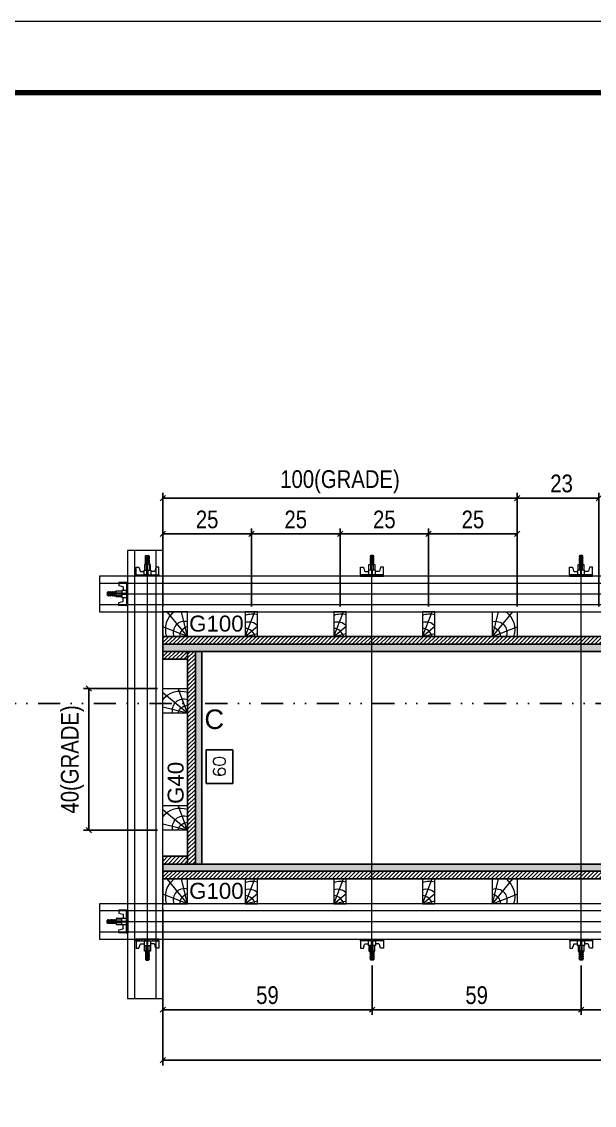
# Model space of a CAD drawing. Header units: millimetres. Extents: x 13777 to 27878, y -21631 to 6985.
# Drawn here: x 14743 to 15066, y 2928 to 3539 of the extents above; entities that cross this region are included whole.
import ezdxf
from ezdxf.enums import TextEntityAlignment as Align

# ---------------------------------------------------------------- set-up
doc = ezdxf.new("R2010")
doc.units = ezdxf.units.MM
doc.linetypes.add('DASHED', pattern=[0.75, 0.5, -0.25])
doc.linetypes.add('DIVIDE2', pattern=[0.625, 0.25, -0.125, 0, -0.125, 0, -0.125])
for name, color, linetype in [('CHAPA', 1, 'Continuous'), ('COTA', 241, 'Continuous'), ('MEIO_PONT', 93, 'Continuous'), ('Nível', 160, 'Continuous'), ('SARRAFO', 251, 'Continuous'), ('TEXTO_GERAL', 7, 'Continuous')]:
    doc.layers.add(name, color=color, linetype=linetype)
for name, color, linetype, lineweight in [('Folhas', 255, 'Continuous', 9), ('Hachura', 251, 'Continuous', 9), ('Madeira', 126, 'Continuous', 18), ('Perfil Metálico', 224, 'Continuous', 18), ('SARRAFO DE PRESSAO', 251, 'DASHED', 9)]:
    doc.layers.add(name, color=color, linetype=linetype, lineweight=lineweight)
doc.styles.add('ARIAL', font='arial.ttf')
doc.styles.add('COTA TECNICA 2X', font='techl___.ttf', dxfattribs={"height": 10})
doc.styles.add('ROMANS', font='romans.shx')
doc.styles.add('SANSSERIF', font='sas_____.pfb')
doc.dimstyles.new('SECAO PILAR', dxfattribs={"dimtxt": 10, "dimasz": 3, "dimexe": 3, "dimexo": 3, "dimgap": 3, "dimtad": 1, "dimdec": 1, "dimlfac": 0.5, "dimzin": 12, "dimdsep": 46, "dimtxsty": 'COTA TECNICA 2X', "dimblk1": 'OBLIQUE', "dimblk2": 'OBLIQUE', "dimsah": 1, "dimcen": 0.9, "dimclrd": 256, "dimclre": 256, "dimclrt": 256, "dimadec": 1, "dimazin": 3, "dimtfac": 1, "dimtdec": 1, "dimtmove": 0, "dimatfit": 3, "dimfxl": 1, "dimtolj": 1, "dimtzin": 12, "dimarcsym": 0})
doc.dimstyles.new('SECÇÃO 2', dxfattribs={"dimtxt": 7, "dimasz": 6, "dimexe": 0.18, "dimexo": 2, "dimgap": -4, "dimtad": 3, "dimdec": 1, "dimlfac": 0.5, "dimzin": 12, "dimdsep": 46, "dimtxsty": 'ROMANS', "dimblk": 'ARCHTICK', "dimcen": 0.09, "dimse1": 1, "dimse2": 1, "dimsd1": 1, "dimsd2": 1, "dimclrd": 180, "dimclre": 5, "dimclrt": 1, "dimadec": 0, "dimazin": 3, "dimtfac": 1, "dimtdec": 1, "dimtofl": 0, "dimtmove": 0, "dimatfit": 3, "dimldrblk": 'ARCHTICK', "dimfxl": 1, "dimtolj": 1, "dimtzin": 0, "dimarcsym": 0})

# ---------------------------------------------------------------- blocks, each defined once
blk = doc.blocks.new('9999999999')
at = {"layer": 'Folhas'}
blk.add_lwpolyline([(98138.98, 34190.21), (99623.98, 34190.21), (99623.98, 35240.21), (98138.98, 35240.21)], close=True, dxfattribs=at)
at = {"layer": 'Folhas', "color": 30, "const_width": 3}
blk.add_lwpolyline([(98213.98, 34230.21), (99583.98, 34230.21), (99583.98, 35200.21), (98213.98, 35200.21)], close=True, dxfattribs=at)
blk = doc.blocks.new('*D306')
at = {"layer": 'COTA', "color": 180, "lineweight": -2, "transparency": 16777216}
for p, q in [((14861.88, 3128.2), (14846.88, 3128.2)), ((14846.88, 3128.2), (14846.88, 3109.2)), ((14861.88, 3109.2), (14861.88, 3128.2)), ((14846.88, 3109.2), (14861.88, 3109.2))]:
    blk.add_line(p, q, dxfattribs=at)
at = {"layer": 'Defpoints', "color": 0, "transparency": 16777216}
for p in [(14861.79, 3183.75), (14861.79, 3063.75), (14865.88, 3063.75)]:
    blk.add_point(p, dxfattribs=at)
at = {"layer": 'COTA', "color": 1, "transparency": 16777216, "insert": (14854.38, 3118.7), "char_height": 7, "attachment_point": 5, "rotation": 90, "style": 'ROMANS'}
blk.add_mtext('\\A1;60', dxfattribs=at)
blk = doc.blocks.new('_ArchTick')
at = {"color": 0, "linetype": 'ByBlock', "const_width": 0.15}
blk.add_lwpolyline([(-0.5, -0.5), (0.5, 0.5)], dxfattribs=at)
blk = doc.blocks.new('*D307')
at = {"layer": 'COTA', "color": 180, "lineweight": -2, "transparency": 16777216}
for p, q in [((15170.91, 3082.75), (15145.25, 3082.75)), ((15145.25, 3082.75), (15145.25, 3067.75)), ((15170.91, 3067.75), (15170.91, 3082.75)), ((15145.25, 3067.75), (15170.91, 3067.75))]:
    blk.add_line(p, q, dxfattribs=at)
at = {"layer": 'Defpoints', "color": 0, "transparency": 16777216}
for p in [(14844.47, 3063.75), (15502.47, 3063.75), (15502.47, 3063.75)]:
    blk.add_point(p, dxfattribs=at)
at = {"layer": 'COTA', "color": 1, "transparency": 16777216, "insert": (15158.08, 3075.25), "char_height": 7, "attachment_point": 5, "style": 'ROMANS'}
blk.add_mtext('\\A1;329', dxfattribs=at)
blk = doc.blocks.new('_Oblique')
at = {"color": 0, "linetype": 'ByBlock', "lineweight": -2}
blk.add_line((-0.5, -0.5), (0.5, 0.5), dxfattribs=at)
blk = doc.blocks.new('*D308')
at = {"layer": 'COTA', "lineweight": -2, "transparency": 16777216}
for p, q in [((14822.47, 3038.36), (14822.47, 2950.19)), ((15524.47, 3038.4), (15524.47, 2950.19)), ((14822.47, 2953.19), (15524.47, 2953.19))]:
    blk.add_line(p, q, dxfattribs=at)
at = {"layer": 'Defpoints', "color": 0, "transparency": 16777216}
for p in [(14822.47, 3041.36), (15524.47, 3041.4), (15524.47, 2953.19)]:
    blk.add_point(p, dxfattribs=at)
at = {"layer": 'COTA', "lineweight": -2, "transparency": 16777216, "xscale": 3, "yscale": 3, "zscale": 3, "rotation": 180}
blk.add_blockref('_Oblique', (14822.47, 2953.19), dxfattribs=at)
at = {"layer": 'COTA', "lineweight": -2, "transparency": 16777216, "xscale": 3, "yscale": 3, "zscale": 3}
blk.add_blockref('_Oblique', (15524.47, 2953.19), dxfattribs=at)
at = {"layer": 'COTA', "transparency": 16777216, "insert": (15173.47, 2961.41), "char_height": 10, "attachment_point": 5, "style": 'COTA TECNICA 2X'}
blk.add_mtext('\\A1;351 - PAINEL', dxfattribs=at)
blk = doc.blocks.new('*D309')
at = {"layer": 'COTA', "lineweight": -2, "transparency": 16777216}
for p, q in [((14822.47, 3038.35), (14822.47, 2978.61)), ((14940.54, 3006.58), (14940.54, 2978.61)), ((14822.47, 2981.61), (14940.54, 2981.61))]:
    blk.add_line(p, q, dxfattribs=at)
at = {"layer": 'Defpoints', "color": 0, "transparency": 16777216}
for p in [(14822.47, 3041.35), (14940.54, 3009.58), (14940.54, 2981.61)]:
    blk.add_point(p, dxfattribs=at)
at = {"layer": 'COTA', "lineweight": -2, "transparency": 16777216, "xscale": 3, "yscale": 3, "zscale": 3, "rotation": 180}
blk.add_blockref('_Oblique', (14822.47, 2981.61), dxfattribs=at)
at = {"layer": 'COTA', "lineweight": -2, "transparency": 16777216, "xscale": 3, "yscale": 3, "zscale": 3}
blk.add_blockref('_Oblique', (14940.54, 2981.61), dxfattribs=at)
at = {"layer": 'COTA', "transparency": 16777216, "insert": (14881.5, 2989.75), "char_height": 10, "attachment_point": 5, "style": 'COTA TECNICA 2X'}
blk.add_mtext('\\A1;59', dxfattribs=at)
blk = doc.blocks.new('C')
at = {"layer": 'Hachura', "color": 0}
for p, q in [((0, 3.22), (0, -3.22)), ((0.45, 3.22), (0, 3.22)), ((0.46, 3.16), (0, 3.16)), ((0.45, -3.23), (0.45, 3.22)), ((0.45, 3.22), (2.58, 3.22)), ((2.58, 3.22), (2.58, 2.39)), ((0.46, 3.05), (0, 3.05)), ((0.46, 2.88), (0, 2.88)), ((0, 2.75), (0, -1.16)), ((0.46, 2.65), (0, 2.65)), ((0.46, 2.23), (0, 2.23)), ((0.46, 1.51), (0, 1.51)), ((0.39, 0.49), (0.17, 0.49)), ((1.74, 0.97), (0.45, 0.97)), ((1.45, 0.1), (0.45, 0.1)), ((1.35, 1.94), (1.35, 0.96)), ((2.58, 2.39), (1.47, 2.09)), ((1.74, -0.97), (1.74, 0.97)), ((1.74, 0.97), (1.74, 0.84)), ((1.74, 0.97), (1.74, 0.84)), ((1.74, 0.84), (3.35, 0.84)), ((3.35, 0.45), (1.74, 0.45)), ((3.32, 0.84), (3.32, -0.84)), ((3.35, 0.84), (3.35, -0.84)), ((3.68, 0.45), (3.35, 0.45)), ((3.84, -0.52), (3.35, 0.45)), ((3.35, 0.06), (3.67, -0.57)), ((3.68, 0.45), (4.16, -0.52)), ((3.72, 0.5), (4.25, -0.57)), ((4.37, -0.55), (3.83, 0.53)), ((4.15, 0.45), (3.93, 0.45)), ((4.42, -0.52), (3.93, 0.45)), ((4.15, 0.45), (4.26, 0.45)), ((4.26, 0.45), (4.74, -0.52)), ((4.3, 0.5), (4.83, -0.57)), ((4.95, -0.55), (4.41, 0.53)), ((4.51, 0.45), (4.84, 0.45)), ((5, -0.52), (4.51, 0.45)), ((4.84, 0.45), (5.32, -0.52)), ((4.88, 0.5), (5.41, -0.57)), ((5.53, -0.55), (4.99, 0.53)), ((5.58, -0.52), (5.09, 0.45)), ((5.42, 0.45), (5.09, 0.45)), ((5.58, -0.52), (5.09, 0.45)), ((5.42, 0.45), (5.74, -0.19)), ((5.46, 0.5), (5.74, -0.07)), ((5.74, 0.19), (5.57, 0.53)), ((5.74, 0.32), (5.68, 0.45)), ((5.68, 0.45), (5.74, 0.45)), ((5.74, 0.45), (5.9, 0.29)), ((5.74, 0.45), (5.74, -0.52)), ((5.9, -0.36), (5.9, 0.29)), ((0.45, 0), (0, 0)), ((0.46, -1.52), (0, -1.52)), ((0.46, -2.23), (0, -2.23)), ((0.46, -2.65), (0, -2.65)), ((0.46, -2.88), (0, -2.88)), ((0.46, -3.05), (0, -3.05)), ((0.08, -0.48), (0.29, -0.48)), ((0.29, -0.48), (0.4, -0.48)), ((0.45, 0), (0.45, -0.97)), ((0.45, -0.16), (1.45, -0.16)), ((0.45, -0.65), (0.45, -0.32)), ((0.45, -3.23), (0.45, -0.65)), ((0.45, -0.97), (1.74, -0.97)), ((1.35, -1.94), (1.35, -0.97)), ((2.58, -2.39), (1.47, -2.1)), ((3.35, -0.32), (1.74, -0.32)), ((3.35, -0.84), (1.74, -0.84)), ((2.58, -3.23), (2.58, -2.39)), ((3.35, -0.07), (3.58, -0.52)), ((3.35, -0.52), (3.58, -0.52)), ((3.84, -0.52), (4.16, -0.52)), ((4.42, -0.52), (4.74, -0.52)), ((4.63, -0.52), (4.74, -0.52)), ((5, -0.52), (5.32, -0.52)), ((5.58, -0.52), (5.74, -0.52)), ((5.74, -0.52), (5.9, -0.36)), ((5.74, -0.52), (5.74, -0.52)), ((0.46, -3.16), (0, -3.16)), ((0, -3.22), (2.57, -3.22))]:
    blk.add_line(p, q, dxfattribs=at)
for centre, radius, start, end in [((1.52, 1.94), 0.161, 104.7436, 180), ((1.44, -0.03), 0.129, 272.695, 87.305), ((3.81, 0.39), 0.143, 25.5688, 154.4312), ((4.39, 0.39), 0.143, 25.5688, 154.4312), ((4.97, 0.39), 0.143, 25.5688, 154.4312), ((5.55, 0.39), 0.143, 25.5688, 154.4312), ((0.17, -0.37), 0.174, 221.744, 317.8592), ((1.52, -1.94), 0.161, 180, 255.2564), ((3.71, -0.4), 0.174, 222.1408, 318.256), ((4.29, -0.4), 0.174, 222.1408, 318.256), ((4.87, -0.4), 0.174, 222.1408, 318.256), ((5.45, -0.4), 0.174, 222.1408, 318.256), ((5.61, -0.4), 0.174, 317.8592, 318.256)]:
    blk.add_arc(centre, radius, start, end, dxfattribs=at)
blk = doc.blocks.new('*D314')
at = {"layer": 'COTA', "lineweight": -2, "transparency": 16777216}
for p, q in [((14940.54, 3006.58), (14940.54, 2978.61)), ((15058.54, 3006.58), (15058.54, 2978.61)), ((14940.54, 2981.61), (15058.54, 2981.61))]:
    blk.add_line(p, q, dxfattribs=at)
at = {"layer": 'Defpoints', "color": 0, "transparency": 16777216}
for p in [(14940.54, 3009.58), (15058.54, 3009.58), (15058.54, 2981.61)]:
    blk.add_point(p, dxfattribs=at)
at = {"layer": 'COTA', "lineweight": -2, "transparency": 16777216, "xscale": 3, "yscale": 3, "zscale": 3, "rotation": 180}
blk.add_blockref('_Oblique', (14940.54, 2981.61), dxfattribs=at)
at = {"layer": 'COTA', "lineweight": -2, "transparency": 16777216, "xscale": 3, "yscale": 3, "zscale": 3}
blk.add_blockref('_Oblique', (15058.54, 2981.61), dxfattribs=at)
at = {"layer": 'COTA', "transparency": 16777216, "insert": (14999.54, 2989.75), "char_height": 10, "attachment_point": 5, "style": 'COTA TECNICA 2X'}
blk.add_mtext('\\A1;59', dxfattribs=at)
blk = doc.blocks.new('PONTALETE')
at = {"layer": 'Madeira'}
for q in [(2.71, 7), (7, 5.76), (7, 1.74)]:
    blk.add_line((0, 0), q, dxfattribs=at)
blk.add_lwpolyline([(0, 0), (7, 0), (7, 7), (0, 7)], close=True, dxfattribs=at)
for centre, radius, start, end in [((2.04, 0.06), 6.23, 37.2818, 109.0913), ((1.09, 0.9), 3.19, 343.603, 109.9847), ((-0.21, -0.78), 3.09, 14.6322, 86.0383)]:
    blk.add_arc(centre, radius, start, end, dxfattribs=at)
blk = doc.blocks.new('MEIO PONTALETE')
at = {"layer": 'Madeira'}
for q in [(2.71, 7), (3.5, 2.88), (3.5, 0.87)]:
    blk.add_line((0, 0), q, dxfattribs=at)
blk.add_lwpolyline([(0, 0), (3.5, 0), (3.5, 7), (0, 7)], close=True, dxfattribs=at)
for centre, radius, start, end in [((2.04, 0.06), 6.23, 76.4499, 109.0913), ((1.09, 0.9), 3.19, 40.9063, 109.9847), ((-0.21, -0.78), 3.09, 14.6322, 86.0383)]:
    blk.add_arc(centre, radius, start, end, dxfattribs=at)
blk = doc.blocks.new('*D289')
at = {"layer": 'COTA', "lineweight": -2, "transparency": 16777216}
for p, q in [((14822.45, 3209.09), (14822.45, 3253.02)), ((14872.45, 3209.08), (14872.45, 3253.02)), ((14822.45, 3250.02), (14872.45, 3250.02))]:
    blk.add_line(p, q, dxfattribs=at)
at = {"layer": 'Defpoints', "color": 0, "transparency": 16777216}
for p in [(14872.45, 3250.02), (14822.45, 3206.09), (14872.45, 3206.08)]:
    blk.add_point(p, dxfattribs=at)
at = {"layer": 'COTA', "lineweight": -2, "transparency": 16777216, "xscale": 3, "yscale": 3, "zscale": 3, "rotation": 180}
blk.add_blockref('_Oblique', (14822.45, 3250.02), dxfattribs=at)
at = {"layer": 'COTA', "lineweight": -2, "transparency": 16777216, "xscale": 3, "yscale": 3, "zscale": 3}
blk.add_blockref('_Oblique', (14872.45, 3250.02), dxfattribs=at)
at = {"layer": 'COTA', "transparency": 16777216, "insert": (14847.45, 3258.13), "char_height": 10, "attachment_point": 5, "style": 'COTA TECNICA 2X'}
blk.add_mtext('\\A1;25', dxfattribs=at)
blk = doc.blocks.new('*D290')
at = {"layer": 'COTA', "lineweight": -2, "transparency": 16777216}
for p, q in [((14822.45, 3209.09), (14822.45, 3273.22)), ((15022.44, 3209.07), (15022.44, 3273.22)), ((15022.44, 3270.22), (14822.45, 3270.22))]:
    blk.add_line(p, q, dxfattribs=at)
at = {"layer": 'Defpoints', "color": 0, "transparency": 16777216}
for p in [(14822.45, 3270.22), (14822.45, 3206.09), (15022.44, 3206.07)]:
    blk.add_point(p, dxfattribs=at)
at = {"layer": 'COTA', "lineweight": -2, "transparency": 16777216, "xscale": 3, "yscale": 3, "zscale": 3, "rotation": 180}
blk.add_blockref('_Oblique', (14822.45, 3270.22), dxfattribs=at)
at = {"layer": 'COTA', "lineweight": -2, "transparency": 16777216, "xscale": 3, "yscale": 3, "zscale": 3}
blk.add_blockref('_Oblique', (15022.44, 3270.22), dxfattribs=at)
at = {"layer": 'COTA', "transparency": 16777216, "insert": (14922.44, 3279.44), "char_height": 10, "attachment_point": 5, "style": 'COTA TECNICA 2X'}
blk.add_mtext('\\A1;100(GRADE)', dxfattribs=at)
blk = doc.blocks.new('*D291')
at = {"layer": 'COTA', "lineweight": -2, "transparency": 16777216}
for p, q in [((14872.45, 3209.08), (14872.45, 3253.02)), ((14922.45, 3209.08), (14922.45, 3253.02)), ((14872.45, 3250.02), (14922.45, 3250.02))]:
    blk.add_line(p, q, dxfattribs=at)
at = {"layer": 'Defpoints', "color": 0, "transparency": 16777216}
for p in [(14922.45, 3250.02), (14872.45, 3206.08), (14922.45, 3206.08)]:
    blk.add_point(p, dxfattribs=at)
at = {"layer": 'COTA', "lineweight": -2, "transparency": 16777216, "xscale": 3, "yscale": 3, "zscale": 3, "rotation": 180}
blk.add_blockref('_Oblique', (14872.45, 3250.02), dxfattribs=at)
at = {"layer": 'COTA', "lineweight": -2, "transparency": 16777216, "xscale": 3, "yscale": 3, "zscale": 3}
blk.add_blockref('_Oblique', (14922.45, 3250.02), dxfattribs=at)
at = {"layer": 'COTA', "transparency": 16777216, "insert": (14897.45, 3258.13), "char_height": 10, "attachment_point": 5, "style": 'COTA TECNICA 2X'}
blk.add_mtext('\\A1;25', dxfattribs=at)
blk = doc.blocks.new('*D292')
at = {"layer": 'COTA', "lineweight": -2, "transparency": 16777216}
for p, q in [((14922.45, 3209.08), (14922.45, 3253.02)), ((14972.45, 3209.08), (14972.45, 3253.02)), ((14922.45, 3250.02), (14972.45, 3250.02))]:
    blk.add_line(p, q, dxfattribs=at)
at = {"layer": 'Defpoints', "color": 0, "transparency": 16777216}
for p in [(14972.45, 3250.02), (14922.45, 3206.08), (14972.45, 3206.08)]:
    blk.add_point(p, dxfattribs=at)
at = {"layer": 'COTA', "lineweight": -2, "transparency": 16777216, "xscale": 3, "yscale": 3, "zscale": 3, "rotation": 180}
blk.add_blockref('_Oblique', (14922.45, 3250.02), dxfattribs=at)
at = {"layer": 'COTA', "lineweight": -2, "transparency": 16777216, "xscale": 3, "yscale": 3, "zscale": 3}
blk.add_blockref('_Oblique', (14972.45, 3250.02), dxfattribs=at)
at = {"layer": 'COTA', "transparency": 16777216, "insert": (14947.45, 3258.13), "char_height": 10, "attachment_point": 5, "style": 'COTA TECNICA 2X'}
blk.add_mtext('\\A1;25', dxfattribs=at)
blk = doc.blocks.new('*D293')
at = {"layer": 'COTA', "lineweight": -2, "transparency": 16777216}
for p, q in [((14972.45, 3209.08), (14972.45, 3253.02)), ((15022.44, 3209.08), (15022.44, 3253.02)), ((14972.45, 3250.02), (15022.44, 3250.02))]:
    blk.add_line(p, q, dxfattribs=at)
at = {"layer": 'Defpoints', "color": 0, "transparency": 16777216}
for p in [(15022.44, 3250.02), (14972.45, 3206.08), (15022.44, 3206.08)]:
    blk.add_point(p, dxfattribs=at)
at = {"layer": 'COTA', "lineweight": -2, "transparency": 16777216, "xscale": 3, "yscale": 3, "zscale": 3, "rotation": 180}
blk.add_blockref('_Oblique', (14972.45, 3250.02), dxfattribs=at)
at = {"layer": 'COTA', "lineweight": -2, "transparency": 16777216, "xscale": 3, "yscale": 3, "zscale": 3}
blk.add_blockref('_Oblique', (15022.44, 3250.02), dxfattribs=at)
at = {"layer": 'COTA', "transparency": 16777216, "insert": (14997.44, 3258.13), "char_height": 10, "attachment_point": 5, "style": 'COTA TECNICA 2X'}
blk.add_mtext('\\A1;25', dxfattribs=at)
blk = doc.blocks.new('*D294')
at = {"layer": 'COTA', "lineweight": -2, "transparency": 16777216}
for p, q in [((15022.44, 3209.05), (15022.44, 3273.22)), ((15068.47, 3209.11), (15068.47, 3273.22)), ((15022.44, 3270.22), (15068.47, 3270.22))]:
    blk.add_line(p, q, dxfattribs=at)
at = {"layer": 'Defpoints', "color": 0, "transparency": 16777216}
for p in [(15068.47, 3270.22), (15022.44, 3206.05), (15068.47, 3206.11)]:
    blk.add_point(p, dxfattribs=at)
at = {"layer": 'COTA', "lineweight": -2, "transparency": 16777216, "xscale": 3, "yscale": 3, "zscale": 3, "rotation": 180}
blk.add_blockref('_Oblique', (15022.44, 3270.22), dxfattribs=at)
at = {"layer": 'COTA', "lineweight": -2, "transparency": 16777216, "xscale": 3, "yscale": 3, "zscale": 3}
blk.add_blockref('_Oblique', (15068.47, 3270.22), dxfattribs=at)
at = {"layer": 'COTA', "transparency": 16777216, "insert": (15047.45, 3278.43), "char_height": 10, "attachment_point": 5, "style": 'COTA TECNICA 2X'}
blk.add_mtext('\\A1;23', dxfattribs=at)
blk = doc.blocks.new('*D311')
at = {"layer": 'COTA', "lineweight": -2, "transparency": 16777216}
for p, q in [((15058.54, 3006.58), (15058.54, 2978.61)), ((15174.53, 3006.58), (15174.53, 2978.61)), ((15058.54, 2981.61), (15174.53, 2981.61))]:
    blk.add_line(p, q, dxfattribs=at)
at = {"layer": 'Defpoints', "color": 0, "transparency": 16777216}
for p in [(15058.54, 3009.58), (15174.53, 3009.58), (15174.53, 2981.61)]:
    blk.add_point(p, dxfattribs=at)
at = {"layer": 'COTA', "lineweight": -2, "transparency": 16777216, "xscale": 3, "yscale": 3, "zscale": 3, "rotation": 180}
blk.add_blockref('_Oblique', (15058.54, 2981.61), dxfattribs=at)
at = {"layer": 'COTA', "lineweight": -2, "transparency": 16777216, "xscale": 3, "yscale": 3, "zscale": 3}
blk.add_blockref('_Oblique', (15174.53, 2981.61), dxfattribs=at)
at = {"layer": 'COTA', "transparency": 16777216, "insert": (15116.54, 2989.74), "char_height": 10, "attachment_point": 5, "style": 'COTA TECNICA 2X'}
blk.add_mtext('\\A1;58', dxfattribs=at)
blk = doc.blocks.new('*D316')
at = {"layer": 'COTA', "lineweight": -2, "transparency": 16777216}
for p, q in [((14819.47, 3162.8), (14777.66, 3162.8)), ((14780.66, 3082.8), (14780.66, 3162.8)), ((14819.47, 3082.8), (14777.66, 3082.8))]:
    blk.add_line(p, q, dxfattribs=at)
at = {"layer": 'Defpoints', "color": 0, "transparency": 16777216}
for p in [(14780.66, 3162.8), (14822.47, 3162.8), (14822.47, 3082.8)]:
    blk.add_point(p, dxfattribs=at)
at = {"layer": 'COTA', "lineweight": -2, "transparency": 16777216, "xscale": 3, "yscale": 3, "zscale": 3}
for p, rotation in [((14780.66, 3162.8), 90), ((14780.66, 3082.8), 270)]:
    blk.add_blockref('_Oblique', p, dxfattribs=dict(at, rotation=rotation))
at = {"layer": 'COTA', "transparency": 16777216, "insert": (14771.44, 3122.8), "char_height": 10, "attachment_point": 5, "rotation": 90, "style": 'COTA TECNICA 2X'}
blk.add_mtext('\\A1;40(GRADE)', dxfattribs=at)

msp = doc.modelspace()

# ---------------------------------------------------------------- hatches: boundary and pattern name
at = {"layer": 'Hachura'}
h = msp.add_hatch(dxfattribs=at)
h.set_pattern_fill('ANSI31', color=256, scale=0.5, angle=180, style=0)
h.set_pattern_definition([(225, (5730.5154, -19737.2582), (1.12253202, -1.12253202), [])])
h.paths.add_polyline_path([(15524.45, 3192.28), (15524.47, 3187.88), (14822.45, 3187.74), (14822.45, 3192.14)])
h = msp.add_hatch(color=256, dxfattribs=at)
h.dxf.hatch_style = 1
h.paths.add_polyline_path([(15524.47, 3183.75), (15524.47, 3187.75), (14822.47, 3187.75), (14822.47, 3183.75)])
h = msp.add_hatch(dxfattribs=at)
h.set_pattern_fill('ANSI31', color=256, scale=0.5, angle=180, style=0)
h.set_pattern_definition([(225, (5698.5154, -19745.6582), (1.12253202, -1.12253202), [])])
h.paths.add_polyline_path([(14836.47, 3183.75), (14836.47, 3179.35), (14822.47, 3179.35), (14822.47, 3183.75)])
h = msp.add_hatch(dxfattribs=at)
h.set_pattern_fill('ANSI31', color=256, scale=0.5, angle=180, style=0)
h.set_pattern_definition([(225, (5698.5154, -19825.6665), (1.12253202, -1.12253202), [])])
h.paths.add_polyline_path([(14836.47, 3063.74), (14840.87, 3063.74), (14840.87, 3183.74), (14836.47, 3183.74)])
h = msp.add_hatch(color=256, dxfattribs=at)
h.dxf.hatch_style = 1
h.paths.add_polyline_path([(14840.87, 3063.75), (14844.47, 3063.75), (14844.47, 3183.75), (14840.87, 3183.75)])
h = msp.add_hatch(dxfattribs=at)
h.set_pattern_fill('ANSI31', color=256, scale=0.5, angle=180, style=0)
h.set_pattern_definition([(225, (5698.5154, -19827.6582), (1.12253202, -1.12253202), [])])
h.paths.add_polyline_path([(14836.47, 3063.75), (14836.47, 3068.15), (14822.47, 3068.15), (14822.47, 3063.75)])
h = msp.add_hatch(color=256, dxfattribs=at)
h.dxf.hatch_style = 1
h.paths.add_polyline_path([(15524.47, 3063.75), (15524.47, 3059.75), (14822.47, 3059.75), (14822.47, 3063.75)])
h = msp.add_hatch(dxfattribs=at)
h.set_pattern_fill('ANSI31', color=256, scale=0.5, angle=180, style=0)
h.set_pattern_definition([(225, (5730.5154, -19869.6582), (1.12253202, -1.12253202), [])])
h.paths.add_polyline_path([(15524.45, 3059.88), (15524.47, 3055.48), (14822.47, 3055.35), (14822.47, 3059.75)])

# ---------------------------------------------------------------- linework, layer by layer
at = {"layer": 'CHAPA'}
for points in [[(15524.47, 3183.75), (15524.47, 3187.75), (14822.47, 3187.75), (14822.47, 3183.75)], [(14840.87, 3063.75), (14844.47, 3063.75), (14844.47, 3183.75), (14840.87, 3183.75)], [(15524.47, 3063.75), (15524.47, 3059.75), (14822.47, 3059.75), (14822.47, 3063.75)]]:
    msp.add_lwpolyline(points, close=True, dxfattribs=at)
at = {"layer": 'Hachura'}
for p, q in [((14813.78, 3010.58), (14813.78, 3233.12)), ((14940.47, 3010.58), (14940.47, 3233.12)), ((15058.47, 3010.58), (15058.47, 3233.12)), ((14791.98, 3216.15), (15551.5, 3216.17)), ((14791.98, 3031.35), (15551.5, 3031.4))]:
    msp.add_line(p, q, dxfattribs=at)
at = {"layer": 'Madeira'}
for points in [[(14822.45, 3192.13), (14822.47, 3206.13), (15022.46, 3206.12), (15022.44, 3192.12)], [(14836.47, 3082.8), (14822.47, 3082.8), (14822.47, 3162.8), (14836.47, 3162.8)], [(14822.45, 3041.34), (14822.47, 3055.34), (15022.46, 3055.34), (15022.44, 3041.34)]]:
    msp.add_lwpolyline(points, close=True, dxfattribs=at)
at = {"layer": 'Nível', "color": 4, "linetype": 'DIVIDE2', "ltscale": 50}
msp.add_line((13777.11, 3154.29), (21531.15, 3154.29), dxfattribs=at)
at = {"layer": 'Perfil Metálico'}
for p, q in [((14806.5, 3240.75), (14806.5, 2987.85)), ((14818.5, 3240.75), (14818.5, 2987.85)), ((15560.19, 3222.09), (14786.75, 3222.09)), ((15560.19, 3210.09), (14786.75, 3210.09)), ((15560.19, 3037.35), (14786.75, 3037.35)), ((15560.19, 3025.35), (14786.75, 3025.35))]:
    msp.add_line(p, q, dxfattribs=at)
for points in [[(14822.44, 3240.75), (14802.44, 3240.75), (14802.5, 2987.85), (14822.5, 2987.85)], [(15560.19, 3206.15), (15560.19, 3226.15), (14786.75, 3226.09), (14786.75, 3206.09)], [(14786.75, 3041.35), (14786.75, 3021.35), (15560.19, 3021.41), (15560.19, 3041.41)]]:
    msp.add_lwpolyline(points, close=True, dxfattribs=at)
at = {"layer": 'SARRAFO'}
for points in [[(14822.47, 3187.75), (15524.47, 3187.75), (15524.45, 3192.15), (14822.47, 3192.15)], [(14822.47, 3187.75), (15524.47, 3187.75), (15524.45, 3192.15), (14822.47, 3192.15)], [(14822.47, 3179.35), (14836.47, 3179.35), (14836.47, 3183.75), (14822.47, 3183.75)], [(14822.47, 3179.35), (14836.47, 3179.35), (14836.47, 3183.75), (14822.47, 3183.75)], [(14840.87, 3183.74), (14840.87, 3063.74), (14836.47, 3063.74), (14836.47, 3183.74)], [(14840.87, 3183.74), (14840.87, 3063.74), (14836.47, 3063.74), (14836.47, 3183.74)], [(14822.47, 3068.15), (14836.47, 3068.15), (14836.47, 3063.75), (14822.47, 3063.75)], [(14822.47, 3068.15), (14836.47, 3068.15), (14836.47, 3063.75), (14822.47, 3063.75)], [(14822.47, 3055.35), (15524.47, 3055.35), (15524.45, 3059.75), (14822.47, 3059.75)], [(14822.47, 3055.35), (15524.47, 3055.35), (15524.45, 3059.75), (14822.47, 3059.75)]]:
    msp.add_lwpolyline(points, close=True, dxfattribs=at)

# ---------------------------------------------------------------- block references
at = {"layer": 'Hachura', "linetype": 'Continuous', "yscale": 2, "zscale": 2}
for p, xscale, rotation in [((14813.79, 3226.12), -2, 270), ((14940.46, 3226.12), 2, 90.00000000000001), ((15058.43, 3226.12), 2, 90.00000000000001), ((14802.78, 3216.15), 2, 180), ((14813.78, 3021.38), 2, 270), ((14940.47, 3021.38), -2, 90), ((15058.47, 3021.38), -2, 90)]:
    msp.add_blockref('C', p, dxfattribs=dict(at, xscale=xscale, rotation=rotation))
at = {"layer": 'Hachura', "linetype": 'Continuous', "xscale": -2, "yscale": 2, "zscale": 2}
msp.add_blockref('C', (14802.78, 3031.35), dxfattribs=at)
at = {"layer": 'Madeira'}
for name, p, xscale, yscale, zscale, rotation in [('PONTALETE', (14836.45, 3192.12), 2, 2, 2, 89.93708930310329), ('MEIO PONTALETE', (14868.95, 3192.13), 1.999999997962732, 1.999999997962732, 1.999999997962732, 359.9370893031033), ('MEIO PONTALETE', (14918.95, 3192.13), 1.999999997962732, 1.999999997962732, 1.999999997962732, 359.9370893031033), ('MEIO PONTALETE', (14968.95, 3192.13), 1.999999997962732, 1.999999997962732, 1.999999997962732, 359.9370893031033), ('PONTALETE', (15008.44, 3192.14), -2, 2, 2, 269.9370893031033), ('PONTALETE', (14836.45, 3041.33), 2, 2, 2, 89.93708930310329), ('MEIO PONTALETE', (14868.95, 3041.34), 1.999999997962732, 1.999999997962732, 1.999999997962732, 359.9370893031033), ('MEIO PONTALETE', (14918.95, 3041.34), 1.999999997962732, 1.999999997962732, 1.999999997962732, 359.9370893031033), ('MEIO PONTALETE', (14968.95, 3041.34), 1.999999997962732, 1.999999997962732, 1.999999997962732, 359.9370893031033), ('PONTALETE', (15008.44, 3041.35), -2, 2, 2, 269.9370893031033)]:
    msp.add_blockref(name, p, dxfattribs=dict(at, xscale=xscale, yscale=yscale, zscale=zscale, rotation=rotation))
at = {"layer": 'MEIO_PONT', "xscale": -2, "yscale": 2, "zscale": 2}
for p in [(14836.47, 3148.8), (14836.47, 3082.8)]:
    msp.add_blockref('PONTALETE', p, dxfattribs=at)
at = {"layer": 'SARRAFO DE PRESSAO', "color": 6, "linetype": 'ByBlock'}
msp.add_blockref('9999999999', (-83725.51, -31701.2), dxfattribs=at)

# ---------------------------------------------------------------- texts
at = {"layer": 'TEXTO_GERAL', "color": 0, "linetype": 'Continuous', "style": 'SANSSERIF'}
for p in [(14837.31, 3199.43), (14837.31, 3048.64)]:
    msp.add_text('G100', height=9, dxfattribs=at).set_placement(p, align=Align.MIDDLE_LEFT)
at = {"layer": 'TEXTO_GERAL', "style": 'ARIAL'}
msp.add_text('C', height=11, dxfattribs=at).set_placement((14851.48, 3145.46), align=Align.MIDDLE_CENTER)
at = {"layer": 'TEXTO_GERAL', "color": 0, "linetype": 'Continuous', "insert": (14834.32, 3097.66), "char_height": 9, "width": 285.3299, "attachment_point": 7, "rotation": 90, "style": 'SANSSERIF'}
msp.add_mtext('G40', dxfattribs=at)

# ---------------------------------------------------------------- dimensions: what is measured, and where the dimension line sits
at = {"layer": 'COTA'}
for base, p1, p2, text, picture, middle in [((14822.45, 3270.22), (15022.44, 3206.07), (14822.45, 3206.09), '<>(GRADE)', '*D290', (14922.44, 3279.44)), ((15524.47, 2953.19), (14822.47, 3041.36), (15524.47, 3041.4), '<> - PAINEL', '*D308', (15173.47, 2961.41))]:
    dim = msp.add_linear_dim(base=base, p1=p1, p2=p2, text=text, dimstyle='SECAO PILAR', dxfattribs=at)
    dim.commit()
    dim.dimension.update_dxf_attribs({"geometry": picture, "text_midpoint": middle})
for base, p1, p2, dimstyle, picture, middle in [((15068.47, 3270.22), (15022.44, 3206.05), (15068.47, 3206.11), 'SECAO PILAR', '*D294', (15047.45, 3270.22)), ((15502.47, 3063.75), (14844.47, 3063.75), (15502.47, 3063.75), 'SECÇÃO 2', '*D307', (15158.08, 3063.75))]:
    dim = msp.add_linear_dim(base=base, p1=p1, p2=p2, dimstyle=dimstyle, dxfattribs=at)
    dim.commit()
    dim.dimension.update_dxf_attribs({"geometry": picture, "text_midpoint": middle, "dimtype": 160})
for base, p1, p2, picture, middle in [((14872.45, 3250.02), (14822.45, 3206.09), (14872.45, 3206.08), '*D289', (14847.45, 3258.13)), ((14922.45, 3250.02), (14872.45, 3206.08), (14922.45, 3206.08), '*D291', (14897.45, 3258.13)), ((14972.45, 3250.02), (14922.45, 3206.08), (14972.45, 3206.08), '*D292', (14947.45, 3258.13)), ((15022.44, 3250.02), (14972.45, 3206.08), (15022.44, 3206.08), '*D293', (14997.44, 3258.13)), ((14940.54, 2981.61), (14822.47, 3041.35), (14940.54, 3009.58), '*D309', (14881.5, 2989.75)), ((15058.54, 2981.61), (14940.54, 3009.58), (15058.54, 3009.58), '*D314', (14999.54, 2989.75)), ((15174.53, 2981.61), (15058.54, 3009.58), (15174.53, 3009.58), '*D311', (15116.54, 2989.74))]:
    dim = msp.add_linear_dim(base=base, p1=p1, p2=p2, dimstyle='SECAO PILAR', dxfattribs=at)
    dim.commit()
    dim.dimension.update_dxf_attribs({"geometry": picture, "text_midpoint": middle})
dim = msp.add_linear_dim(base=(14865.88, 3063.75), p1=(14861.79, 3183.75), p2=(14861.79, 3063.75), angle=270, dimstyle='SECÇÃO 2', dxfattribs=at)
dim.commit()
dim.dimension.update_dxf_attribs({"geometry": '*D306', "text_midpoint": (14865.88, 3118.7), "dimtype": 160})
dim = msp.add_linear_dim(base=(14780.66, 3162.8), p1=(14822.47, 3082.8), p2=(14822.47, 3162.8), angle=90, text='<>(GRADE)', dimstyle='SECAO PILAR', dxfattribs=at)
dim.commit()
dim.dimension.update_dxf_attribs({"geometry": '*D316', "text_midpoint": (14771.44, 3122.8)})

doc.saveas('drawing.dxf')
